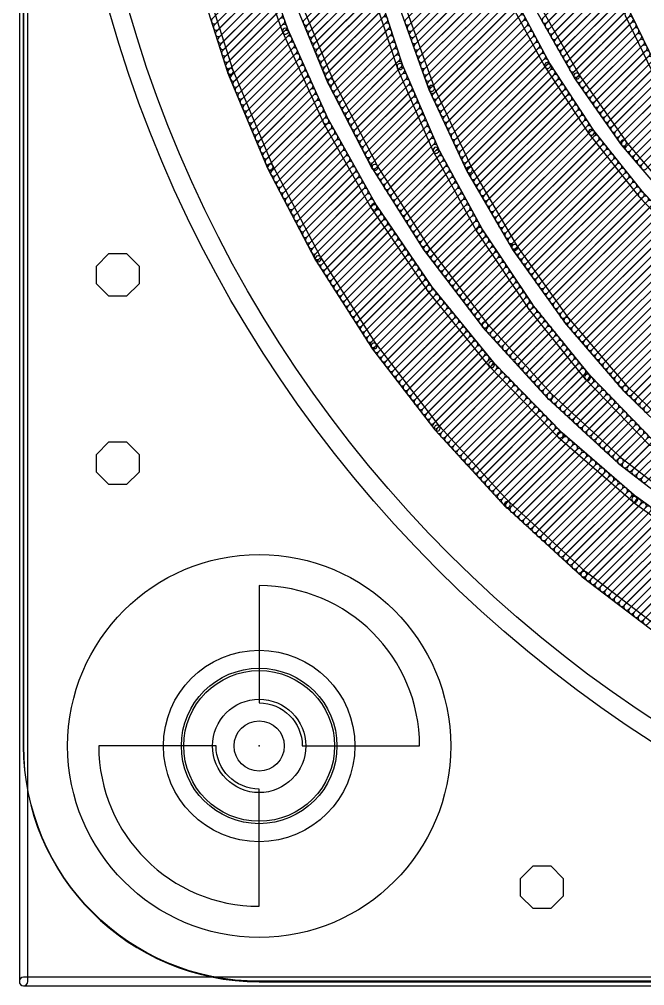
# Model space of a CAD drawing. Extents: x -0.1 to 56.1, y -0.1 to 56.2.
# Drawn here: x -0.09 to 13.18, y -0.09 to 20.43 of the extents above; entities that cross this region are included whole.
import ezdxf

# ---------------------------------------------------------------- set-up
doc = ezdxf.new("R2010")
doc.units = 0
for name, color, linetype in [('1', 22, 'CONTINUOUS'), ('16', 175, 'CONTINUOUS'), ('18', 82, 'CONTINUOUS'), ('20', 7, 'CONTINUOUS'), ('23', 7, 'CONTINUOUS'), ('29', 253, 'CONTINUOUS'), ('30', 253, 'CONTINUOUS'), ('39', 22, 'CONTINUOUS'), ('40', 175, 'CONTINUOUS'), ('41', 22, 'CONTINUOUS'), ('42', 175, 'CONTINUOUS'), ('43', 82, 'CONTINUOUS'), ('51', 253, 'CONTINUOUS')]:
    doc.layers.add(name, color=color, linetype=linetype)

# ---------------------------------------------------------------- blocks, each defined once
blk = doc.blocks.new('OCTAGONV')
blk.add_lwpolyline([(-0.5, -0.2071), (-0.5, 0.2071), (-0.2071, 0.5), (0.2071, 0.5), (0.5, 0.2071), (0.5, -0.2071), (0.2071, -0.5), (-0.2071, -0.5)], close=True)

msp = doc.modelspace()

# ---------------------------------------------------------------- linework, layer by layer
at = {"layer": '1'}
for points in [[(0.0889, 0), (0.0889, 56, 1), (-0.0889, 56), (-0.0889, 0, 1)], [(5.6184, 20.1953), (4.9312, 22.1685, 1), (4.8112, 22.1267), (5.4985, 20.1536, 1)], [(8.1983, 20.3217), (9.8944, 22.0178, 1), (9.8046, 22.1076), (8.1085, 20.4115, 1)], [(8.2458, 20.1895), (9.9476, 21.8914, 1), (9.8578, 21.9812), (8.156, 20.2793, 1)], [(8.2932, 20.0573), (10.0008, 21.765, 1), (9.911, 21.8548), (8.2034, 20.1471, 1)], [(8.3406, 19.9251), (10.0541, 21.6386, 1), (9.9643, 21.7284), (8.2508, 20.0149, 1)], [(11.1099, 20.3595), (12.429, 21.6786, 1), (12.3392, 21.7684), (11.0201, 20.4493, 1)], [(6.0412, 20.3198), (7.3437, 21.6223, 1), (7.2539, 21.7121), (5.9514, 20.4096, 1)], [(6.0935, 20.1925), (7.3769, 21.4759, 1), (7.2871, 21.5657), (6.0037, 20.2823, 1)], [(8.388, 19.7929), (10.1073, 21.5122, 1), (10.0175, 21.602), (8.2982, 19.8827, 1)], [(11.1748, 20.2449), (12.4775, 21.5475, 1), (12.3877, 21.6373), (11.085, 20.3347, 1)], [(3.6645, 21.4003), (4.3289, 19.3036, 1), (4.45, 19.342), (3.7856, 21.4386, 1)], [(4.0949, 20.3491), (5.157, 21.4112, 1), (5.0672, 21.501), (4.0051, 20.4389, 1)], [(4.1381, 20.2128), (5.2034, 21.278, 1), (5.1135, 21.3678), (4.0483, 20.3026, 1)], [(6.1459, 20.0653), (7.4101, 21.3295, 1), (7.3203, 21.4193), (6.0561, 20.1551, 1)], [(8.4354, 19.6608), (10.1605, 21.3858, 1), (10.0707, 21.4756), (8.3456, 19.7506, 1)], [(8.4829, 19.5286), (10.2137, 21.2594, 1), (10.1239, 21.3492), (8.393, 19.6184, 1)], [(11.2398, 20.1303), (12.526, 21.4164, 1), (12.4361, 21.5062), (11.15, 20.2201, 1)], [(11.3048, 20.0156), (12.5744, 21.2853, 1), (12.4846, 21.3751), (11.215, 20.1054, 1)], [(4.1813, 20.0764), (5.2498, 21.1448, 1), (5.1599, 21.2346), (4.0915, 20.1662, 1)], [(6.1982, 19.938), (7.446, 21.1858, 1), (7.3562, 21.2756), (6.1084, 20.0278, 1)], [(6.2506, 19.8107), (7.49, 21.0502, 1), (7.4002, 21.14), (6.1608, 19.9005, 1)], [(7.33, 21.2439), (7.9285, 19.4034, 1), (8.0492, 19.4427), (7.4507, 21.2832, 1)], [(8.5303, 19.3964), (10.2669, 21.133, 1), (10.1771, 21.2228), (8.4405, 19.4862, 1)], [(11.3698, 19.901), (12.6229, 21.1542, 1), (12.5331, 21.244), (11.28, 19.9908, 1)], [(11.4347, 19.7864), (12.6714, 21.0231, 1), (12.5816, 21.1129), (11.3449, 19.8762, 1)], [(4.2245, 19.94), (5.2961, 21.0116, 1), (5.2063, 21.1014), (4.1347, 20.0298, 1)], [(4.2678, 19.8036), (5.3425, 20.8784, 1), (5.2527, 20.9682), (4.178, 19.8934, 1)], [(6.5771, 19.1195), (5.8006, 21.0073, 1), (5.6832, 20.959), (6.4596, 19.0712, 1)], [(6.3029, 19.6835), (7.5341, 20.9147, 1), (7.4443, 21.0045), (6.2131, 19.7733, 1)], [(8.5777, 19.2642), (10.3201, 21.0066, 1), (10.2303, 21.0964), (8.4879, 19.354, 1)], [(8.6251, 19.132), (10.3746, 20.8815, 1), (10.2848, 20.9713), (8.5353, 19.2218, 1)], [(11.1753, 19.4757), (10.377, 20.9727, 1), (10.2649, 20.913), (11.0632, 19.4159, 1)], [(11.4997, 19.6717), (12.7199, 20.8919, 1), (12.6301, 20.9817), (11.4099, 19.7616, 1)], [(4.311, 19.6672), (5.3889, 20.7452, 1), (5.2991, 20.835), (4.2212, 19.757, 1)], [(4.3542, 19.5308), (5.4353, 20.612, 1), (5.3455, 20.7018), (4.2644, 19.6206, 1)], [(6.3552, 19.5562), (7.5782, 20.7792, 1), (7.4884, 20.869), (6.2654, 19.646, 1)], [(6.4076, 19.4289), (7.6223, 20.6436, 1), (7.5324, 20.7334), (6.3178, 19.5188, 1)], [(7.9546, 20.7328), (8.5984, 18.9381, 1), (8.718, 18.981), (8.0741, 20.7757, 1)], [(8.6725, 18.9998), (10.4371, 20.7644, 1), (10.3473, 20.8542), (8.5827, 19.0896, 1)], [(8.7234, 18.8711), (10.4996, 20.6472, 1), (10.4097, 20.737), (8.6336, 18.9609, 1)], [(11.7917, 19.2511), (10.9364, 20.7601, 1), (10.8259, 20.6975), (11.6812, 19.1885, 1)], [(11.5647, 19.5571), (12.7684, 20.7608, 1), (12.6786, 20.8506), (11.4749, 19.6469, 1)], [(11.6297, 19.4425), (12.8169, 20.6297, 1), (12.7271, 20.7195), (11.5399, 19.5323, 1)], [(4.3974, 19.3944), (5.4817, 20.4788, 1), (5.3919, 20.5686), (4.3076, 19.4842, 1)], [(6.4599, 19.3017), (7.6663, 20.5081, 1), (7.5765, 20.5979), (6.3701, 19.3915, 1)], [(8.7804, 18.7485), (10.562, 20.5301, 1), (10.4722, 20.6199), (8.6906, 18.8383, 1)], [(8.8375, 18.626), (10.6245, 20.413, 1), (10.5347, 20.5028), (8.7477, 18.7158, 1)], [(11.6946, 19.3279), (12.8654, 20.4986, 1), (12.7756, 20.5884), (11.6048, 19.4177, 1)], [(12.7661, 20.5083), (13.4267, 19.1414, 1), (13.5411, 19.1967), (12.8804, 20.5636, 1)], [(4.442, 19.2594), (5.5281, 20.3456, 1), (5.4383, 20.4354), (4.3522, 19.3492, 1)], [(4.4948, 19.1326), (5.5745, 20.2124, 1), (5.4847, 20.3022), (4.405, 19.2224, 1)], [(6.5123, 19.1744), (7.7104, 20.3726, 1), (7.6206, 20.4624), (6.4225, 19.2642, 1)], [(6.5648, 19.0474), (7.7545, 20.237, 1), (7.6647, 20.3268), (6.475, 19.1372, 1)], [(8.8946, 18.5035), (10.6869, 20.2958, 1), (10.5971, 20.3856), (8.8048, 18.5933, 1)], [(11.7596, 19.2132), (12.9233, 20.3769, 1), (12.8335, 20.4667), (11.6698, 19.303, 1)], [(11.8306, 19.1046), (12.9818, 20.2559, 1), (12.892, 20.3457), (11.7408, 19.1944, 1)], [(4.5475, 19.0057), (5.6245, 20.0827, 1), (5.5347, 20.1725), (4.4577, 19.0956, 1)], [(6.473, 18.2947), (5.6164, 20.2005, 1), (5.5006, 20.1484), (6.3572, 18.2427, 1)], [(6.6261, 18.929), (7.7985, 20.1015, 1), (7.7087, 20.1913), (6.5363, 19.0188, 1)], [(8.9516, 18.3809), (10.7494, 20.1787, 1), (10.6596, 20.2685), (8.8618, 18.4707, 1)], [(9.0087, 18.2584), (10.8119, 20.0615, 1), (10.7221, 20.1513), (8.9189, 18.3482, 1)], [(11.9047, 18.9991), (13.0404, 20.1348, 1), (12.9506, 20.2246), (11.8149, 19.0889, 1)], [(11.9787, 18.8935), (13.0989, 20.0137, 1), (13.0091, 20.1035), (11.8889, 18.9833, 1)], [(4.6003, 18.8789), (5.6802, 19.9588, 1), (5.5904, 20.0486), (4.5105, 18.9687, 1)], [(4.6531, 18.7521), (5.7359, 19.8349, 1), (5.646, 19.9247), (4.5632, 18.8419, 1)], [(6.6873, 18.8107), (7.8426, 19.966, 1), (7.7528, 20.0558), (6.5975, 18.9005, 1)], [(6.7486, 18.6923), (7.8867, 19.8304, 1), (7.7969, 19.9202), (6.6588, 18.7821, 1)], [(9.0658, 18.1358), (10.8743, 19.9444, 1), (10.7845, 20.0342), (8.976, 18.2256, 1)], [(9.1229, 18.0133), (10.9368, 19.8273, 1), (10.847, 19.9171), (9.033, 18.1031, 1)], [(12.0527, 18.7879), (13.1574, 19.8926, 1), (13.0676, 19.9824), (11.9629, 18.8777, 1)], [(4.7058, 18.6252), (5.7915, 19.7109, 1), (5.7017, 19.8007), (4.616, 18.715, 1)], [(4.7586, 18.4984), (5.8472, 19.587, 1), (5.7574, 19.6768), (4.6688, 18.5882, 1)], [(6.8098, 18.5739), (7.9308, 19.6949, 1), (7.841, 19.7847), (6.72, 18.6637, 1)], [(9.1799, 17.8908), (10.9993, 19.7101, 1), (10.9095, 19.7999), (9.0901, 17.9806, 1)], [(9.237, 17.7682), (11.0617, 19.593, 1), (10.9719, 19.6828), (9.1472, 17.858, 1)], [(12.1268, 18.6824), (13.2159, 19.7715, 1), (13.1261, 19.8613), (12.037, 18.7722, 1)], [(12.2008, 18.5768), (13.2745, 19.6504, 1), (13.1847, 19.7402), (12.111, 18.6666, 1)], [(4.8113, 18.3715), (5.9029, 19.4631, 1), (5.8131, 19.5529), (4.7215, 18.4613, 1)], [(6.871, 18.4556), (7.9748, 19.5594, 1), (7.885, 19.6492), (6.7812, 18.5454, 1)], [(6.9323, 18.3372), (8.0189, 19.4238, 1), (7.9291, 19.5136), (6.8425, 18.427, 1)], [(9.2941, 17.6457), (11.1242, 19.4758, 1), (11.0344, 19.5656), (9.2043, 17.7355, 1)], [(12.104, 18.0628), (11.1723, 19.4807, 1), (11.0662, 19.4109), (11.9978, 17.993, 1)], [(12.2749, 18.4712), (13.333, 19.5294, 1), (13.2432, 19.6192), (12.1851, 18.561, 1)], [(12.3489, 18.3657), (13.3915, 19.4083, 1), (13.3017, 19.4981), (12.2591, 18.4555, 1)], [(4.3308, 19.2984), (5.1754, 17.2677, 1), (5.2927, 17.3164), (4.4481, 19.3472, 1)], [(4.8641, 18.2447), (5.9586, 19.3392, 1), (5.8688, 19.429), (4.7743, 18.3345, 1)], [(4.9168, 18.1178), (6.0143, 19.2153, 1), (5.9245, 19.3051), (4.827, 18.2076, 1)], [(6.9935, 18.2188), (8.0696, 19.2949, 1), (7.9798, 19.3847), (6.9037, 18.3086, 1)], [(7.9305, 19.398), (8.6945, 17.6198, 1), (8.8112, 17.67), (8.0472, 19.4481, 1)], [(9.3511, 17.5232), (11.1898, 19.3618, 1), (11.1, 19.4517), (9.2613, 17.613, 1)], [(9.4082, 17.4006), (11.261, 19.2535, 1), (11.1712, 19.3433), (9.3184, 17.4904, 1)], [(12.7844, 17.8362), (11.7884, 19.2563, 1), (11.6844, 19.1833), (12.6805, 17.7633, 1)], [(12.4229, 18.2601), (13.45, 19.2872, 1), (13.3602, 19.377), (12.3331, 18.3499, 1)], [(4.9696, 17.991), (6.07, 19.0914, 1), (5.9802, 19.1812), (4.8798, 18.0808, 1)], [(7.5128, 17.3116), (6.5747, 19.1245, 1), (6.4619, 19.0662), (7.4, 17.2532, 1)], [(7.0548, 18.1005), (8.1235, 19.1692, 1), (8.0337, 19.259), (6.965, 18.1903, 1)], [(7.116, 17.9821), (8.1775, 19.0436, 1), (8.0877, 19.1334), (7.0262, 18.0719, 1)], [(9.4653, 17.2781), (11.3322, 19.1451, 1), (11.2424, 19.2349), (9.3755, 17.3679, 1)], [(9.5246, 17.1578), (11.4035, 19.0367, 1), (11.3137, 19.1265), (9.4348, 17.2476, 1)], [(12.497, 18.1546), (13.5085, 19.1661, 1), (13.4187, 19.2559), (12.4072, 18.2444, 1)], [(12.571, 18.049), (13.5732, 19.0512, 1), (13.4834, 19.141), (12.4812, 18.1388, 1)], [(5.0224, 17.8641), (6.1257, 18.9675, 1), (6.0359, 19.0573), (4.9326, 17.9539, 1)], [(5.0751, 17.7373), (6.1814, 18.8436, 1), (6.0916, 18.9334), (4.9853, 17.8271, 1)], [(7.1772, 17.8637), (8.2315, 18.918, 1), (8.1417, 19.0078), (7.0874, 17.9535, 1)], [(7.2385, 17.7454), (8.2855, 18.7924, 1), (8.1957, 18.8822), (7.1487, 17.8352, 1)], [(8.6006, 18.9327), (9.4056, 17.2042, 1), (9.5207, 17.2579), (8.7158, 18.9863, 1)], [(9.5907, 17.0443), (11.4747, 18.9283, 1), (11.3849, 19.0181), (9.5009, 17.1341, 1)], [(9.6568, 16.9308), (11.5459, 18.8199, 1), (11.4561, 18.9097), (9.567, 17.0206, 1)], [(12.6451, 17.9434), (13.6411, 18.9395, 1), (13.5513, 19.0293), (12.5553, 18.0332, 1)], [(12.7191, 17.8379), (13.709, 18.8278, 1), (13.6192, 18.9176), (12.6293, 17.9277, 1)], [(5.1279, 17.6104), (6.2371, 18.7197, 1), (6.1473, 18.8095), (5.0381, 17.7002, 1)], [(5.1806, 17.4836), (6.2928, 18.5958, 1), (6.203, 18.6856), (5.0908, 17.5734, 1)], [(7.2997, 17.627), (8.3394, 18.6667, 1), (8.2496, 18.7565), (7.2099, 17.7168, 1)], [(9.7229, 16.8173), (11.6171, 18.7115, 1), (11.5273, 18.8013), (9.6331, 16.9071, 1)], [(9.789, 16.7038), (11.6883, 18.6031, 1), (11.5985, 18.6929), (9.6992, 16.7936, 1)], [(12.795, 17.7342), (13.7769, 18.7161, 1), (13.6871, 18.8059), (12.7052, 17.824, 1)], [(12.8778, 17.6374), (13.8448, 18.6044, 1), (13.755, 18.6942), (12.788, 17.7272, 1)], [(5.2334, 17.3567), (6.3485, 18.4719, 1), (6.2587, 18.5617), (5.1436, 17.4465, 1)], [(7.361, 17.5086), (8.3934, 18.5411, 1), (8.3036, 18.6309), (7.2712, 17.5985, 1)], [(7.4222, 17.3903), (8.4474, 18.4155, 1), (8.3576, 18.5053), (7.3324, 17.4801, 1)], [(9.8551, 16.5902), (11.7595, 18.4947, 1), (11.6697, 18.5845), (9.7652, 16.68, 1)], [(9.9211, 16.4767), (11.8308, 18.3863, 1), (11.741, 18.4762), (9.8313, 16.5665, 1)], [(12.9606, 17.5406), (13.9127, 18.4927, 1), (13.8229, 18.5825), (12.8708, 17.6304, 1)], [(13.0434, 17.4438), (13.9806, 18.381, 1), (13.8908, 18.4708), (12.9536, 17.5336, 1)], [(5.2873, 17.2311), (6.4042, 18.348, 1), (6.3144, 18.4378), (5.1975, 17.3209, 1)], [(5.349, 17.1131), (6.4599, 18.2241, 1), (6.3701, 18.3139), (5.2592, 17.2029, 1)], [(7.49, 16.4759), (6.4706, 18.2997, 1), (6.3597, 18.2377), (7.3792, 16.4139, 1)], [(7.4834, 17.2719), (8.5014, 18.2899, 1), (8.4116, 18.3797), (7.3936, 17.3617, 1)], [(7.5506, 17.1595), (8.5554, 18.1642, 1), (8.4656, 18.254), (7.4608, 17.2493, 1)], [(9.9872, 16.3632), (11.902, 18.278, 1), (11.8122, 18.3678), (9.8974, 16.453, 1)], [(10.0533, 16.2497), (11.9732, 18.1696, 1), (11.8834, 18.2594), (9.9635, 16.3395, 1)], [(13.1262, 17.347), (14.0485, 18.2692, 1), (13.9587, 18.3591), (13.0364, 17.4368, 1)], [(13.2091, 17.2502), (14.1164, 18.1575, 1), (14.0266, 18.2473), (13.1193, 17.34, 1)], [(5.4106, 16.9951), (6.5243, 18.1088, 1), (6.4345, 18.1986), (5.3208, 17.0849, 1)], [(5.4722, 16.8772), (6.5887, 17.9936, 1), (6.4989, 18.0834), (5.3824, 16.967, 1)], [(7.6203, 17.0496), (8.6093, 18.0386, 1), (8.5195, 18.1284), (7.5305, 17.1394, 1)], [(10.1194, 16.1362), (12.0444, 18.0612, 1), (11.9546, 18.151), (10.0296, 16.226, 1)], [(10.1855, 16.0227), (12.118, 17.9551, 1), (12.0282, 18.0449), (10.0957, 16.1125, 1)], [(13.1577, 16.7405), (12.1005, 18.0675, 1), (12.0012, 17.9883), (13.0584, 16.6614, 1)], [(5.5339, 16.7592), (6.6531, 17.8784, 1), (6.5633, 17.9682), (5.4441, 16.849, 1)], [(5.5955, 16.6412), (6.7175, 17.7632, 1), (6.6277, 17.853), (5.5057, 16.731, 1)], [(7.69, 16.9396), (8.6633, 17.913, 1), (8.5735, 18.0028), (7.6002, 17.0294, 1)], [(7.7596, 16.8297), (8.7173, 17.7874, 1), (8.6275, 17.8772), (7.6698, 16.9195, 1)], [(10.2516, 15.9092), (12.1976, 17.8552, 1), (12.1078, 17.945), (10.1618, 15.999, 1)], [(10.3177, 15.7957), (12.2773, 17.7552, 1), (12.1875, 17.845), (10.2279, 15.8855, 1)], [(13.9082, 16.5229), (12.7807, 17.841, 1), (12.6842, 17.7585), (13.8117, 16.4404, 1)], [(5.6571, 16.5232), (6.7819, 17.648, 1), (6.6921, 17.7378), (5.5673, 16.613, 1)], [(7.8293, 16.7197), (8.7713, 17.6617, 1), (8.6815, 17.7515), (7.7395, 16.8095, 1)], [(7.8989, 16.6098), (8.8299, 17.5408, 1), (8.7401, 17.6306), (7.8091, 16.6996, 1)], [(8.6971, 17.6146), (9.6203, 15.9136, 1), (9.7319, 15.9742), (8.8087, 17.6752, 1)], [(10.3838, 15.6821), (12.3569, 17.6553, 1), (12.2671, 17.7451), (10.294, 15.772, 1)], [(10.4499, 15.5686), (12.4365, 17.5553, 1), (12.3467, 17.6451), (10.3601, 15.6584, 1)], [(5.7188, 16.4053), (6.8463, 17.5328, 1), (6.7565, 17.6226), (5.629, 16.4951, 1)], [(5.7804, 16.2873), (6.9107, 17.4176, 1), (6.8209, 17.5074), (5.6906, 16.3771, 1)], [(7.9686, 16.4998), (8.8931, 17.4244, 1), (8.8033, 17.5142), (7.8788, 16.5896, 1)], [(10.5223, 15.4614), (12.5162, 17.4553, 1), (12.4264, 17.5451), (10.4325, 15.5512, 1)], [(10.597, 15.3565), (12.5958, 17.3554, 1), (12.506, 17.4452), (10.5072, 15.4463, 1)], [(5.1778, 17.2626), (6.1962, 15.3132, 1), (6.3087, 15.372), (5.2903, 17.3214, 1)], [(5.842, 16.1693), (6.9751, 17.3024, 1), (6.8853, 17.3922), (5.7522, 16.2591, 1)], [(5.9037, 16.0513), (7.0395, 17.1872, 1), (6.9497, 17.277), (5.8139, 16.1412, 1)], [(8.6024, 15.5921), (7.51, 17.3164, 1), (7.4027, 17.2484), (8.4952, 15.5241, 1)], [(8.0383, 16.3899), (8.9563, 17.3079, 1), (8.8665, 17.3977), (7.9485, 16.4797, 1)], [(8.1079, 16.2799), (9.0195, 17.1915, 1), (8.9297, 17.2813), (8.0181, 16.3697, 1)], [(9.4083, 17.1991), (10.3677, 15.5513, 1), (10.4775, 15.6152), (9.5181, 17.263, 1)], [(10.6717, 15.2516), (12.6755, 17.2554, 1), (12.5857, 17.3452), (10.5819, 15.3414, 1)], [(10.7464, 15.1467), (12.7551, 17.1554, 1), (12.6653, 17.2452), (10.6566, 15.2365, 1)], [(5.9653, 15.9334), (7.1039, 17.072, 1), (7.0141, 17.1618), (5.8755, 16.0232, 1)], [(6.0269, 15.8154), (7.1683, 16.9568, 1), (7.0785, 17.0466), (5.9371, 15.9052, 1)], [(8.1776, 16.17), (9.0827, 17.0751, 1), (8.9929, 17.1649), (8.0878, 16.2598, 1)], [(8.2472, 16.06), (9.1459, 16.9587, 1), (9.0561, 17.0485), (8.1574, 16.1499, 1)], [(10.8211, 15.0418), (12.8348, 17.0555, 1), (12.7449, 17.1453), (10.7313, 15.1316, 1)], [(10.8958, 14.9369), (12.9144, 16.9555, 1), (12.8246, 17.0453), (10.8059, 15.0267, 1)], [(6.0886, 15.6974), (7.2327, 16.8416, 1), (7.1429, 16.9314), (5.9987, 15.7872, 1)], [(6.1502, 15.5795), (7.2971, 16.7263, 1), (7.2073, 16.8161), (6.0604, 15.6693, 1)], [(8.3169, 15.9501), (9.209, 16.8423, 1), (9.1192, 16.9321), (8.2271, 16.0399, 1)], [(8.3865, 15.8402), (9.2722, 16.7258, 1), (9.1824, 16.8156), (8.2967, 15.93, 1)], [(10.9704, 14.832), (12.994, 16.8555, 1), (12.9042, 16.9453), (10.8806, 14.9218, 1)], [(11.0451, 14.727), (13.0737, 16.7556, 1), (12.9839, 16.8454), (10.9553, 14.8168, 1)], [(6.2118, 15.4615), (7.3615, 16.6111, 1), (7.2717, 16.7009), (6.122, 15.5513, 1)], [(8.4562, 15.7302), (9.3354, 16.6094, 1), (9.2456, 16.6992), (8.3664, 15.82, 1)], [(11.1198, 14.6221), (13.1534, 16.6557, 1), (13.0636, 16.7455), (11.03, 14.7119, 1)], [(11.1945, 14.5172), (13.2413, 16.5639, 1), (13.1514, 16.6537), (11.1047, 14.607, 1)], [(14.3278, 15.52), (13.1539, 16.7449, 1), (13.0622, 16.657), (14.2361, 15.4321, 1)], [(6.2734, 15.3435), (7.4259, 16.4959, 1), (7.3361, 16.5857), (6.1836, 15.4333, 1)], [(6.3402, 15.2307), (7.4917, 16.3821, 1), (7.4018, 16.4719), (6.2504, 15.3205, 1)], [(8.6617, 14.7525), (7.4871, 16.4806, 1), (7.3821, 16.4092), (8.5567, 14.6811, 1)], [(8.5259, 15.6203), (9.3986, 16.493, 1), (9.3088, 16.5828), (8.4361, 15.7101, 1)], [(8.5957, 15.5105), (9.4618, 16.3766, 1), (9.372, 16.4664), (8.5059, 15.6003, 1)], [(11.2692, 14.4123), (13.3291, 16.4722, 1), (13.2393, 16.562), (11.1794, 14.5021, 1)], [(11.3439, 14.3074), (13.417, 16.3805, 1), (13.3272, 16.4703), (11.2541, 14.3972, 1)], [(6.4102, 15.1211), (7.5643, 16.2752, 1), (7.4745, 16.365), (6.3204, 15.2109, 1)], [(6.4803, 15.0115), (7.637, 16.1683, 1), (7.5472, 16.2581), (6.3905, 15.1013, 1)], [(8.6735, 15.4087), (9.525, 16.2602, 1), (9.4352, 16.35), (8.5837, 15.4985, 1)], [(8.7512, 15.3068), (9.5882, 16.1437, 1), (9.4984, 16.2335), (8.6614, 15.3966, 1)], [(11.4186, 14.2025), (13.5049, 16.2888, 1), (13.4151, 16.3786), (11.3288, 14.2923, 1)], [(11.4933, 14.0976), (13.5928, 16.1971, 1), (13.503, 16.2869), (11.4035, 14.1874, 1)], [(11.568, 13.9926), (13.6807, 16.1054, 1), (13.5909, 16.1952), (11.4782, 14.0824, 1)], [(6.5503, 14.9019), (7.7097, 16.0613, 1), (7.6199, 16.1511), (6.4605, 14.9917, 1)], [(6.6203, 14.7924), (7.7824, 15.9544, 1), (7.6926, 16.0442), (6.5305, 14.8822, 1)], [(8.829, 15.205), (9.6513, 16.0273, 1), (9.5615, 16.1171), (8.7392, 15.2948, 1)], [(8.9067, 15.1031), (9.7145, 15.9109, 1), (9.6247, 16.0007), (8.8169, 15.1929, 1)], [(9.6233, 15.9087), (10.6979, 14.2991, 1), (10.8035, 14.3696), (9.7289, 15.9792, 1)], [(11.6504, 13.8955), (13.7686, 16.0137, 1), (13.6788, 16.1035), (11.5606, 13.9853, 1)], [(11.7334, 13.7989), (13.8565, 15.922, 1), (13.7667, 16.0118), (11.6436, 13.8887, 1)], [(6.6904, 14.6828), (7.855, 15.8475, 1), (7.7652, 15.9373), (6.6006, 14.7726, 1)], [(6.7604, 14.5732), (7.9277, 15.7405, 1), (7.8379, 15.8303), (6.6706, 14.663, 1)], [(8.9845, 15.0013), (9.7855, 15.8023, 1), (9.6957, 15.8921), (8.8947, 15.0911, 1)], [(9.0622, 14.8994), (9.8574, 15.6946, 1), (9.7676, 15.7844), (8.9724, 14.9892, 1)], [(11.8165, 13.7023), (13.9444, 15.8303, 1), (13.8546, 15.9201), (11.7267, 13.7921, 1)], [(11.8995, 13.6057), (14.0323, 15.7386, 1), (13.9425, 15.8284), (11.8097, 13.6955, 1)], [(6.8304, 14.4636), (8.0004, 15.6336, 1), (7.9106, 15.7234), (6.7406, 14.5534, 1)], [(6.9005, 14.3541), (8.0731, 15.5267, 1), (7.9833, 15.6165), (6.8107, 14.4439, 1)], [(9.8379, 13.9741), (8.5993, 15.5966, 1), (8.4983, 15.5195), (9.7369, 13.897, 1)], [(9.14, 14.7975), (9.9294, 15.5869, 1), (9.8395, 15.6767), (9.0502, 14.8873, 1)], [(10.3709, 15.5465), (11.4767, 13.9932, 1), (11.5802, 14.0668), (10.4743, 15.6201, 1)], [(11.9825, 13.5092), (14.1202, 15.6468, 1), (14.0304, 15.7366), (11.8927, 13.599, 1)], [(12.0656, 13.4126), (14.2081, 15.5551, 1), (14.1183, 15.6449), (11.9757, 13.5024, 1)], [(6.199, 15.3084), (7.3834, 13.4552, 1), (7.4904, 13.5236), (6.306, 15.3768, 1)], [(6.9705, 14.2445), (8.1458, 15.4198, 1), (8.056, 15.5096), (6.8807, 14.3343, 1)], [(7.0405, 14.1349), (8.2184, 15.3128, 1), (8.1286, 15.4026), (6.9507, 14.2247, 1)], [(9.2177, 14.6957), (10.0013, 15.4792, 1), (9.9115, 15.569), (9.1279, 14.7855, 1)], [(9.2955, 14.5938), (10.0732, 15.3715, 1), (9.9834, 15.4613), (9.2057, 14.6836, 1)], [(12.1486, 13.316), (14.296, 15.4634, 1), (14.2062, 15.5532), (12.0588, 13.4058, 1)], [(12.2316, 13.2194), (14.3892, 15.377, 1), (14.2994, 15.4668), (12.1418, 13.3092, 1)], [(12.3146, 13.1229), (14.4853, 15.2936, 1), (14.3955, 15.3834), (12.2248, 13.2127, 1)], [(7.1105, 14.0253), (8.2911, 15.2059, 1), (8.2013, 15.2957), (7.0207, 14.1151, 1)], [(7.1806, 13.9158), (8.3638, 15.099, 1), (8.274, 15.1888), (7.0908, 14.0056, 1)], [(9.3732, 14.492), (10.1451, 15.2638, 1), (10.0553, 15.3536), (9.2834, 14.5818, 1)], [(9.451, 14.3901), (10.217, 15.1561, 1), (10.1272, 15.2459), (9.3612, 14.4799, 1)], [(12.3977, 13.0263), (14.5814, 15.2101, 1), (14.4916, 15.2999), (12.3079, 13.1161, 1)], [(12.4807, 12.9297), (14.6776, 15.1266, 1), (14.5878, 15.2164), (12.3909, 13.0195, 1)], [(7.2506, 13.8062), (8.4365, 14.9921, 1), (8.3467, 15.0819), (7.1608, 13.896, 1)], [(7.3206, 13.6966), (8.5092, 14.8851, 1), (8.4193, 14.9749), (7.2308, 13.7864, 1)], [(9.5287, 14.2883), (10.2889, 15.0484, 1), (10.1991, 15.1382), (9.4389, 14.3781, 1)], [(9.6065, 14.1864), (10.3608, 14.9407, 1), (10.271, 15.0305), (9.5167, 14.2762, 1)], [(12.5637, 12.8331), (14.7737, 15.0431, 1), (14.6839, 15.1329), (12.4739, 12.9229, 1)], [(12.6468, 12.7366), (14.8698, 14.9596, 1), (14.78, 15.0494), (12.557, 12.8264, 1)], [(12.7298, 12.64), (14.9659, 14.8761, 1), (14.8761, 14.9659), (12.64, 12.7298, 1)], [(7.3907, 13.587), (8.5818, 14.7782, 1), (8.492, 14.868), (7.3009, 13.6769, 1)], [(7.4607, 13.4775), (8.6546, 14.6713, 1), (8.5648, 14.7611), (7.3709, 13.5673, 1)], [(9.9791, 13.1379), (8.6584, 14.757, 1), (8.56, 14.6767), (9.8807, 13.0576, 1)], [(9.6842, 14.0846), (10.4327, 14.833, 1), (10.3429, 14.9228), (9.5944, 14.1744, 1)], [(9.762, 13.9827), (10.5046, 14.7253, 1), (10.4148, 14.8151), (9.6722, 14.0725, 1)], [(12.8128, 12.5434), (15.062, 14.7926, 1), (14.9722, 14.8824), (12.723, 12.6332, 1)], [(12.9037, 12.4547), (15.1581, 14.7091, 1), (15.0683, 14.7989), (12.8139, 12.5445, 1)], [(7.5364, 13.3735), (8.7352, 14.5724, 1), (8.6454, 14.6622), (7.4466, 13.4633, 1)], [(7.6145, 13.2721), (8.8159, 14.4735, 1), (8.7261, 14.5633), (7.5247, 13.3619, 1)], [(9.8405, 13.8816), (10.5765, 14.6176, 1), (10.4867, 14.7074), (9.7507, 13.9714, 1)], [(9.9262, 13.7877), (10.6484, 14.5099, 1), (10.5586, 14.5997), (9.8364, 13.8775, 1)], [(12.995, 12.3663), (15.2543, 14.6256, 1), (15.1644, 14.7154), (12.9052, 12.4561, 1)], [(13.0862, 12.278), (15.3504, 14.5421, 1), (15.2606, 14.6319), (12.9964, 12.3678, 1)], [(13.1775, 12.1896), (15.4465, 14.4587, 1), (15.3567, 14.5485), (13.0877, 12.2794, 1)], [(7.6926, 13.1706), (8.8966, 14.3746, 1), (8.8068, 14.4644), (7.6028, 13.2604, 1)], [(7.7707, 13.0691), (8.9773, 14.2757, 1), (8.8875, 14.3655), (7.6809, 13.1589, 1)], [(10.0118, 13.6937), (10.7203, 14.4022, 1), (10.6305, 14.492), (9.922, 13.7835, 1)], [(10.0975, 13.5998), (10.7922, 14.2945, 1), (10.7024, 14.3843), (10.0077, 13.6896, 1)], [(10.7013, 14.2944), (11.9184, 12.7896, 1), (12.0171, 12.8695), (10.8, 14.3743, 1)], [(13.2687, 12.1013), (15.5426, 14.3752, 1), (15.4528, 14.465), (13.1789, 12.1911, 1)], [(7.8488, 12.9676), (9.058, 14.1767, 1), (8.9682, 14.2665), (7.759, 13.0574, 1)], [(7.9269, 12.8661), (9.1387, 14.0778, 1), (9.0489, 14.1676), (7.8371, 12.9559, 1)], [(10.1831, 13.5058), (10.8721, 14.1948, 1), (10.7823, 14.2846), (10.0933, 13.5956, 1)], [(10.2688, 13.4119), (10.9524, 14.0955, 1), (10.8626, 14.1853), (10.179, 13.5017, 1)], [(8.0051, 12.7646), (9.2194, 13.9789, 1), (9.1296, 14.0687), (7.9152, 12.8544, 1)], [(8.0832, 12.6631), (9.3001, 13.88, 1), (9.2103, 13.9698), (7.9934, 12.7529, 1)], [(11.2096, 12.4699), (9.8343, 13.9783, 1), (9.7405, 13.8927), (11.1157, 12.3843, 1)], [(10.3544, 13.3179), (11.0327, 13.9962, 1), (10.9429, 14.086), (10.2646, 13.4077, 1)], [(10.4401, 13.224), (11.113, 13.8969, 1), (11.0232, 13.9867), (10.3503, 13.3138, 1)], [(11.4803, 13.9886), (12.7233, 12.5428, 1), (12.8196, 12.6256), (11.5766, 14.0714, 1)], [(8.1613, 12.5616), (9.3807, 13.7811, 1), (9.2909, 13.8709), (8.0715, 12.6514, 1)], [(8.2394, 12.4601), (9.4614, 13.6822, 1), (9.3716, 13.772), (8.1496, 12.5499, 1)], [(10.5258, 13.13), (11.1934, 13.7976, 1), (11.1036, 13.8874), (10.4359, 13.2198, 1)], [(10.6114, 13.0361), (11.2737, 13.6983, 1), (11.1839, 13.7881), (10.5216, 13.1259, 1)], [(7.3866, 13.4506), (8.728, 11.7077, 1), (8.8286, 11.7851), (7.4872, 13.5281, 1)], [(8.3175, 12.3586), (9.5421, 13.5832, 1), (9.4523, 13.673), (8.2277, 12.4484, 1)], [(8.3956, 12.2571), (9.6228, 13.4843, 1), (9.533, 13.5741), (8.3058, 12.3469, 1)], [(10.6971, 12.9421), (11.354, 13.599, 1), (11.2642, 13.6888), (10.6073, 13.0319, 1)], [(10.7827, 12.8482), (11.4343, 13.4997, 1), (11.3445, 13.5896), (10.6929, 12.938, 1)], [(8.4737, 12.1556), (9.7035, 13.3854, 1), (9.6137, 13.4752), (8.3839, 12.2454, 1)], [(8.5518, 12.0541), (9.7842, 13.2865, 1), (9.6944, 13.3763), (8.462, 12.1439, 1)], [(10.8684, 12.7542), (11.5146, 13.4005, 1), (11.4248, 13.4903), (10.7786, 12.844, 1)], [(10.954, 12.6603), (11.5949, 13.3012, 1), (11.5051, 13.391), (10.8642, 12.7501, 1)], [(8.63, 11.9526), (9.8649, 13.1876, 1), (9.7751, 13.2774), (8.5401, 12.0424, 1)], [(8.7081, 11.8512), (9.9456, 13.0886, 1), (9.8558, 13.1784), (8.6183, 11.941, 1)], [(11.4322, 11.6442), (9.9754, 13.142, 1), (9.8843, 13.0535), (11.3411, 11.5556, 1)], [(11.0397, 12.5663), (11.6752, 13.2019, 1), (11.5854, 13.2917), (10.9499, 12.6561, 1)], [(11.1253, 12.4724), (11.7555, 13.1026, 1), (11.6657, 13.1924), (11.0355, 12.5622, 1)], [(8.7862, 11.7497), (10.0313, 12.9947, 1), (9.9415, 13.0845), (8.6964, 11.8395, 1)], [(8.8684, 11.6523), (10.1198, 12.9037, 1), (10.03, 12.9935), (8.7786, 11.7421, 1)], [(11.2113, 12.3788), (11.8358, 13.0033, 1), (11.746, 13.0931), (11.1215, 12.4686, 1)], [(11.3048, 12.2926), (11.9162, 12.904, 1), (11.8263, 12.9938), (11.215, 12.3824, 1)], [(8.9545, 11.5587), (10.2084, 12.8126, 1), (10.1186, 12.9024), (8.8646, 11.6485, 1)], [(9.0405, 11.4651), (10.2969, 12.7216, 1), (10.2071, 12.8114), (8.9507, 11.5549, 1)], [(9.1265, 11.3715), (10.3855, 12.6305, 1), (10.2957, 12.7203), (9.0367, 11.4613, 1)], [(11.3983, 12.2065), (11.9965, 12.8047, 1), (11.9067, 12.8945), (11.3085, 12.2963, 1)], [(11.4918, 12.1204), (12.0834, 12.712, 1), (11.9936, 12.8018), (11.402, 12.2102, 1)], [(11.5853, 12.0343), (12.1719, 12.6209, 1), (12.0821, 12.7107), (11.4955, 12.1241, 1)], [(11.9222, 12.7853), (13.2716, 11.3979, 1), (13.3626, 11.4865), (12.0133, 12.8739, 1)], [(9.2125, 11.2779), (10.474, 12.5395, 1), (10.3842, 12.6293), (9.1227, 11.3677, 1)], [(9.2985, 11.1844), (10.5626, 12.4484, 1), (10.4728, 12.5383), (9.2087, 11.2742, 1)], [(11.6788, 11.9482), (12.2605, 12.5299, 1), (12.1707, 12.6197), (11.589, 12.038, 1)], [(11.7723, 11.8621), (12.349, 12.4388, 1), (12.2592, 12.5286), (11.6825, 11.9519, 1)], [(12.7273, 12.5385), (14.0971, 11.2122, 1), (14.1855, 11.3035), (12.8156, 12.6298, 1)], [(9.3845, 11.0908), (10.6511, 12.3574, 1), (10.5613, 12.4472), (9.2947, 11.1806, 1)], [(9.4705, 10.9972), (10.7397, 12.2663, 1), (10.6499, 12.3562), (9.3807, 11.087, 1)], [(12.7072, 11.091), (11.2057, 12.4738, 1), (11.1196, 12.3804), (12.6212, 10.9976, 1)], [(11.8658, 11.776), (12.4376, 12.3478, 1), (12.3478, 12.4376), (11.776, 11.8658, 1)], [(11.9593, 11.6899), (12.5261, 12.2567, 1), (12.4363, 12.3465), (11.8695, 11.7797, 1)], [(9.5565, 10.9036), (10.8283, 12.1753, 1), (10.7385, 12.2651), (9.4667, 10.9934, 1)], [(9.6425, 10.81), (10.9168, 12.0842, 1), (10.827, 12.1741), (9.5527, 10.8998, 1)], [(12.0528, 11.6038), (12.6147, 12.1657, 1), (12.5249, 12.2555), (11.963, 11.6936, 1)], [(12.1463, 11.5177), (12.7032, 12.0746, 1), (12.6134, 12.1644), (12.0565, 11.6075, 1)], [(9.7286, 10.7164), (11.0054, 11.9932, 1), (10.9156, 12.083), (9.6388, 10.8062, 1)], [(9.8146, 10.6228), (11.0939, 11.9021, 1), (11.0041, 11.992), (9.7248, 10.7126, 1)], [(9.9006, 10.5292), (11.1825, 11.8111, 1), (11.0927, 11.9009), (9.8108, 10.619, 1)], [(12.2398, 11.4316), (12.7918, 11.9836, 1), (12.702, 12.0734), (12.15, 11.5214, 1)], [(12.3333, 11.3455), (12.8804, 11.8925, 1), (12.7906, 11.9823), (12.2435, 11.4353, 1)], [(12.4268, 11.2594), (12.9689, 11.8015, 1), (12.8791, 11.8913), (12.337, 11.3492, 1)], [(8.7316, 11.7035), (10.2198, 10.084, 1), (10.3133, 10.17), (8.8251, 11.7894, 1)], [(9.9866, 10.4356), (11.271, 11.72, 1), (11.1812, 11.8099), (9.8968, 10.5254, 1)], [(10.0726, 10.342), (11.3596, 11.629, 1), (11.2698, 11.7188), (9.9828, 10.4318, 1)], [(12.5203, 11.1733), (13.0575, 11.7104, 1), (12.9677, 11.8002), (12.4305, 11.2631, 1)], [(12.6138, 11.0871), (13.146, 11.6194, 1), (13.0562, 11.7092), (12.524, 11.177, 1)], [(10.1586, 10.2484), (11.4496, 11.5394, 1), (11.3598, 11.6292), (10.0688, 10.3382, 1)], [(10.2446, 10.1548), (11.546, 11.4562, 1), (11.4562, 11.546), (10.1548, 10.2446, 1)], [(13.0099, 10.2828), (11.4281, 11.648, 1), (11.3452, 11.5518), (12.927, 10.1867, 1)], [(12.7073, 11.001), (13.2346, 11.5283, 1), (13.1448, 11.6181), (12.6175, 11.0908, 1)], [(12.8085, 10.9227), (13.3231, 11.4373, 1), (13.2333, 11.5271), (12.7187, 11.0125, 1)], [(10.3324, 10.063), (11.6424, 11.373, 1), (11.5526, 11.4628), (10.2426, 10.1528, 1)], [(10.4262, 9.9772), (11.7388, 11.2898, 1), (11.649, 11.3796), (10.3364, 10.067, 1)], [(10.5201, 9.8915), (11.8352, 11.2066, 1), (11.7454, 11.2964), (10.4303, 9.9813, 1)], [(12.9099, 10.8445), (13.4163, 11.3508, 1), (13.3265, 11.4406), (12.8201, 10.9343, 1)], [(13.0113, 10.7663), (13.5131, 11.268, 1), (13.4233, 11.3578), (12.9215, 10.8561, 1)], [(13.1127, 10.6881), (13.6099, 11.1852, 1), (13.5201, 11.275), (13.0229, 10.7779, 1)], [(10.614, 9.8057), (11.9316, 11.1234, 1), (11.8418, 11.2132), (10.5242, 9.8955, 1)], [(10.7078, 9.72), (12.028, 11.0402, 1), (11.9382, 11.13), (10.618, 9.8098, 1)], [(14.3193, 9.8479), (12.703, 11.0946, 1), (12.6254, 10.994), (14.2417, 9.7473, 1)], [(13.2141, 10.6098), (13.7066, 11.1024, 1), (13.6168, 11.1922), (13.1243, 10.6997, 1)], [(10.8017, 9.6342), (12.1244, 10.957, 1), (12.0346, 11.0468), (10.7119, 9.724, 1)], [(10.8955, 9.5485), (12.2208, 10.8738, 1), (12.131, 10.9636), (10.8057, 9.6383, 1)], [(10.9894, 9.4627), (12.3173, 10.7906, 1), (12.2275, 10.8804), (10.8996, 9.5525, 1)], [(11.0832, 9.377), (12.4137, 10.7074, 1), (12.3239, 10.7972), (10.9934, 9.4668, 1)], [(11.1771, 9.2912), (12.5101, 10.6242, 1), (12.4203, 10.714), (11.0873, 9.381, 1)], [(11.2709, 9.2055), (12.6065, 10.541, 1), (12.5167, 10.6308), (11.1811, 9.2953, 1)], [(11.3648, 9.1197), (12.7029, 10.4578, 1), (12.6131, 10.5476), (11.275, 9.2095, 1)], [(11.4586, 9.034), (12.7993, 10.3746, 1), (12.7095, 10.4644), (11.3688, 9.1238, 1)], [(11.5525, 8.9482), (12.8957, 10.2914, 1), (12.8059, 10.3812), (11.4627, 9.038, 1)], [(11.6463, 8.8625), (12.9921, 10.2082, 1), (12.9023, 10.298), (11.5565, 8.9523, 1)], [(14.7003, 9.0641), (13.0056, 10.2863, 1), (12.9313, 10.1832), (14.6261, 8.9611, 1)], [(10.2237, 10.0801), (11.8475, 8.5966, 1), (11.9331, 8.6903), (10.3094, 10.1739, 1)], [(11.7402, 8.7767), (13.0947, 10.1312, 1), (13.0049, 10.221), (11.6504, 8.8665, 1)], [(11.8341, 8.691), (13.199, 10.0559, 1), (13.1092, 10.1457), (11.7443, 8.7808, 1)], [(11.9279, 8.6052), (13.3034, 9.9807, 1), (13.2136, 10.0705), (11.8381, 8.695, 1)], [(12.0291, 8.5268), (13.4077, 9.9054, 1), (13.3179, 9.9952), (11.9392, 8.6166, 1)], [(12.1308, 8.4489), (13.5121, 9.8302, 1), (13.4223, 9.92), (12.041, 8.5387, 1)], [(12.2326, 8.3711), (13.6165, 9.7549, 1), (13.5266, 9.8447), (12.1428, 8.4609, 1)], [(12.3343, 8.2932), (13.7208, 9.6797, 1), (13.631, 9.7695), (12.2445, 8.383, 1)], [(12.4361, 8.2154), (13.8252, 9.6044, 1), (13.7354, 9.6942), (12.3463, 8.3052, 1)], [(12.5378, 8.1375), (13.9295, 9.5292, 1), (13.8397, 9.619), (12.448, 8.2273, 1)], [(12.6396, 8.0597), (14.0339, 9.4539, 1), (13.9441, 9.5437), (12.5498, 8.1495, 1)], [(12.7414, 7.9818), (14.1382, 9.3787, 1), (14.0484, 9.4685), (12.6516, 8.0716, 1)], [(12.8431, 7.904), (14.2426, 9.3034, 1), (14.1528, 9.3932), (12.7533, 7.9938, 1)], [(12.9449, 7.8261), (14.3469, 9.2282, 1), (14.2571, 9.318), (12.8551, 7.9159, 1)], [(13.0466, 7.7483), (14.4513, 9.1529, 1), (14.3615, 9.2427), (12.9568, 7.8381, 1)], [(13.1484, 7.6704), (14.5556, 9.0777, 1), (14.4658, 9.1675), (13.0586, 7.7602, 1)], [(13.2501, 7.5926), (14.66, 9.0024, 1), (14.5702, 9.0922), (13.1603, 7.6824, 1)], [(11.8517, 8.593), (13.5985, 7.2567, 1), (13.6757, 7.3575), (11.9289, 8.6939, 1)], [(56, 0.0889), (0, 0.0889, 1), (0, -0.0889), (56, -0.0889, 1)]]:
    msp.add_lwpolyline(points, format="xyb", close=True, dxfattribs=at)
at = {"layer": '16'}
for points in [[(0.0889, 0), (0.0889, 56.1, 1), (-0.0889, 56.1), (-0.0889, 0, 1)], [(56, 0.0889), (0, 0.0889, 1), (0, -0.0889), (56, -0.0889, 1)]]:
    msp.add_lwpolyline(points, format="xyb", close=True, dxfattribs=at)
at = {"layer": '20'}
for points in [[(-0.005, 51.1), (-0.005, 5, 1), (0.005, 5), (0.005, 51.1, 1)], [(0.005, 5, 1), (-0.005, 5, 0.4142), (5, -0.005, 1), (5, 0.005, -0.4142)], [(5, -0.005), (51.1, -0.005, 1), (51.1, 0.005), (5, 0.005, 1)]]:
    msp.add_lwpolyline(points, format="xyb", close=True, dxfattribs=at)
msp.add_circle((5, 5), 1.6, dxfattribs=at)
at = {"layer": '23'}
msp.add_point((5, 5), dxfattribs=at)
at = {"layer": '29'}
msp.add_circle((5, 5), 1.6508, dxfattribs=at)
at = {"layer": '30'}
msp.add_circle((5, 5), 1.6508, dxfattribs=at)
at = {"layer": '39'}
for radius in [4.064, 2.032]:
    msp.add_circle((5, 5), radius, dxfattribs=at)
at = {"layer": '40'}
for radius in [4.064, 2.032]:
    msp.add_circle((5, 5), radius, dxfattribs=at)
at = {"layer": '41'}
for centre, radius in [((28, 28), 27.2032), ((28, 28), 26.7968), ((5, 5), 4.064), ((5, 5), 2.032)]:
    msp.add_circle(centre, radius, dxfattribs=at)
at = {"layer": '42'}
for radius in [4.064, 2.032]:
    msp.add_circle((5, 5), radius, dxfattribs=at)
at = {"layer": '43'}
for radius in [4.064, 2.032]:
    msp.add_circle((5, 5), radius, dxfattribs=at)
at = {"layer": '51'}
for points in [[(5.9144, 5), (8.4036, 5, 0.4142), (5, 8.4036), (5, 5.9144, -0.4142)], [(4.0856, 5), (1.5964, 5, 0.4142), (5, 1.5964), (5, 4.0856, -0.4142)]]:
    msp.add_lwpolyline(points, format="xyb", close=True, dxfattribs=at)
for radius in [0.9906, 0.5334]:
    msp.add_circle((5, 5), radius, dxfattribs=at)

# ---------------------------------------------------------------- block references
at = {"layer": '18', "xscale": 0.9048, "yscale": 0.9048}
for p in [(2, 15), (2, 15), (2, 11), (2, 11), (11, 2), (11, 2)]:
    msp.add_blockref('OCTAGONV', p, dxfattribs=at)

doc.saveas('drawing.dxf')
